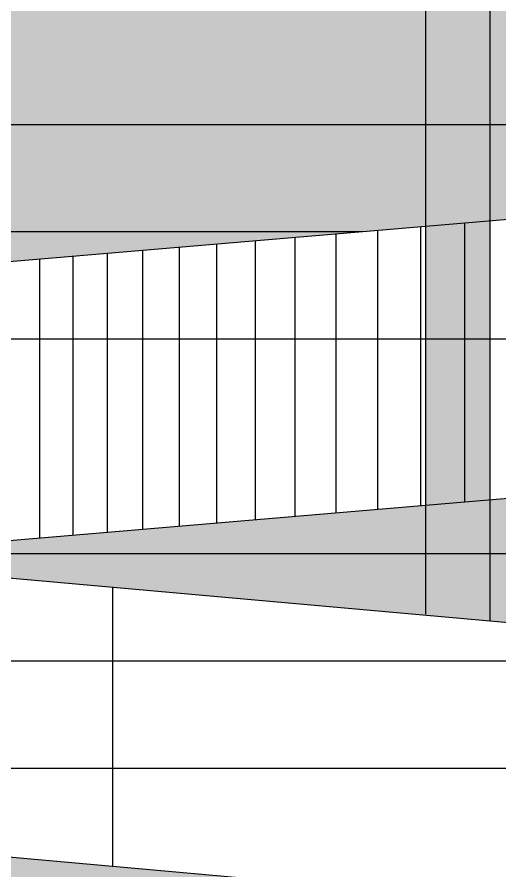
# Model space of a CAD drawing. Header units: millimetres. Extents: x 37653813 to 38677796, y 586285 to 874285.
# Drawn here: x 38249207 to 38253706, y 675376 to 683334 of the extents above; entities that cross this region are included whole.
import ezdxf

# ---------------------------------------------------------------- set-up
doc = ezdxf.new("R2010")
doc.units = ezdxf.units.MM
doc.header["$LTSCALE"] = 1000
doc.header["$MEASUREMENT"] = 0
doc.layers.get('0').update_dxf_attribs({"linetype": 'CONTINUOUS'})
for name, color, linetype in [('cen', 1, 'CONTINUOUS'), ('ELE-3', 7, 'CONTINUOUS'), ('ELE4', 4, 'CONTINUOUS'), ('HAT-251', 251, 'CONTINUOUS'), ('RAMP-ELE2', 4, 'CONTINUOUS'), ('램프좌측면', 7, 'CONTINUOUS'), ('먹-적색 14', 14, 'CONTINUOUS'), ('먹-적색(가로선) 26', 26, 'CONTINUOUS')]:
    doc.layers.add(name, color=color, linetype=linetype)

# ---------------------------------------------------------------- blocks, each defined once
blk = doc.blocks.new('sdmklfsdfsdf')
at = {"layer": 'cen', "ltscale": 5}
blk.add_line((38172115.7, 816642.5), (38329335, 816642.5), dxfattribs=at)
blk = doc.blocks.new('램프 서측입면')
blk.add_wipeout([(43500, 44121.7), (43500, 41521.7), (25500, 40000), (25500, 42600)]).dxf.layer = 'ELE4'
at = {"layer": 'HAT-251', "ltscale": 0.1}
h = blk.add_hatch(color=256, dxfattribs=at)
h.dxf.hatch_style = 1
h.paths.add_polyline_path([(33800, 48068.7), (33200, 48122.2), (33200, 39622.2), (33800, 39568.7)])
at = {"layer": 'ELE-3', "ltscale": 1000}
for points in [[(33200, 39635.6), (33200, 48122.2)], [(33800, 39568.7), (33800, 48068.7)]]:
    blk.add_lwpolyline(points, dxfattribs=at)
at = {"layer": 'HAT-251', "ltscale": 0.1}
for p, q in [((33150, 43246.7), (33150, 40646.7)), ((33560, 43281.4), (33560, 40681.4)), ((31980, 43147.8), (31980, 40547.8)), ((32360, 43179.9), (32360, 40579.9)), ((32750, 43212.9), (32750, 40612.9)), ((30900, 43056.5), (30900, 40456.5)), ((31250, 43086.1), (31250, 40486.1)), ((31610, 43116.5), (31610, 40516.5)), ((30230, 42999.9), (30230, 40399.9)), ((30560, 43027.8), (30560, 40427.8)), ((29600, 42946.6), (29600, 40346.6)), ((29910, 42972.8), (29910, 40372.8))]:
    blk.add_line(p, q, dxfattribs=at)
at = {"layer": 'RAMP-ELE2', "ltscale": 0.1}
for p, q in [((25500, 42600), (43500, 44121.7)), ((25500, 40000), (43500, 41521.7))]:
    blk.add_line(p, q, dxfattribs=at)
blk.add_wipeout([(25500, 37709.3), (25500, 40309.3), (43500, 38703.1), (43500, 36103.1)]).dxf.layer = 'ELE4'
at = {"layer": 'HAT-251', "ltscale": 0.1}
blk.add_line((30281, 39882.7), (30281, 37282.7), dxfattribs=at)
at = {"layer": 'RAMP-ELE2', "ltscale": 0.1}
for p, q in [((43500, 38703.1), (25500, 40309.3)), ((43500, 36103.1), (25500, 37709.3))]:
    blk.add_line(p, q, dxfattribs=at)

msp = doc.modelspace()

# ---------------------------------------------------------------- hatches: boundary and pattern name
at = {"layer": '먹-적색 14', "ltscale": 0.1}
h = msp.add_hatch(dxfattribs=at)
h.set_pattern_fill('DOTS', color=256, scale=3000)
h.paths.add_polyline_path([(38263416.3, 691934.4), (38256416.3, 691934.4), (38256416.3, 691934.4), (38219816.3, 691934.4), (38219816.3, 639334.4), (38275566.3, 639334.4), (38275566.3, 691934.4)])

# ---------------------------------------------------------------- linework, layer by layer
at = {"layer": '먹-적색(가로선) 26', "ltscale": 0.1}
for points in [[(38220716.3, 682334.4), (38275566.3, 682334.4)], [(38220716.3, 681334.4), (38275566.3, 681334.4)], [(38220716.3, 679334.4), (38275566.3, 679334.4)]]:
    msp.add_lwpolyline(points, dxfattribs=at)

# ---------------------------------------------------------------- block references
at = {"xscale": -1}
msp.add_blockref('sdmklfsdfsdf', (76523541.7, -136208.1), dxfattribs=at)

# ---------------------------------------------------------------- next in the draw order: block references
at = {"layer": '램프좌측면'}
msp.add_blockref('램프 서측입면', (38219816.3, 638134.4), dxfattribs=at)

# ---------------------------------------------------------------- next in the draw order: linework, layer by layer
at = {"layer": '먹-적색(가로선) 26', "ltscale": 0.1}
for points in [[(38220716.3, 680334.4), (38275566.3, 680334.4)], [(38220716.3, 678334.4), (38275566.3, 678334.4)], [(38220716.3, 677334.4), (38275566.3, 677334.4)], [(38220716.3, 676334.4), (38275566.3, 676334.4)]]:
    msp.add_lwpolyline(points, dxfattribs=at)

doc.saveas('drawing.dxf')
